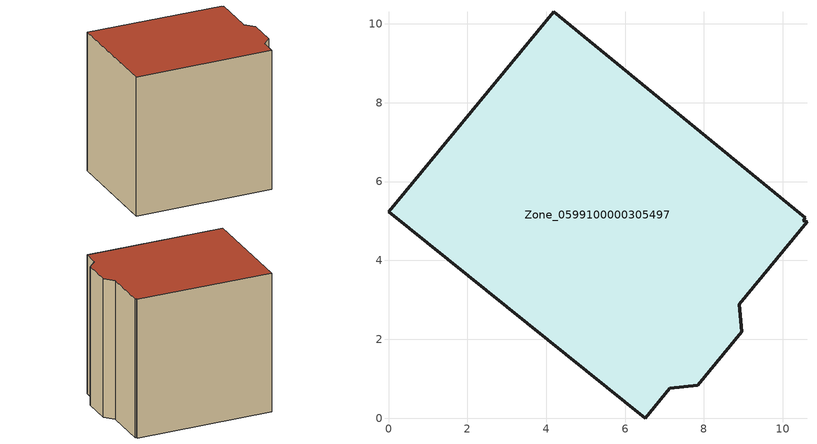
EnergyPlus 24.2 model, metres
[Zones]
Zone_0599100000305497
 floor ground (C_G): 8.89,2.89 8.96,2.19 7.84,0.83 7.14,0.76 6.51,0 0,5.23 4.19,10.3 10.57,5.08 10.52,5 10.61,4.98 z0
 wall outside (C_F): 7.14,0.76 7.84,0.83 8.96,2.19 8.89,2.89 10.61,4.98 10.52,5 10.57,5.08 4.19,10.3 0,5.23 6.51,0 7.14,0.76 z0:8.51
 roof outside (C_R): 10.57,5.08 4.19,10.3 0,5.23 6.51,0 7.14,0.76 7.84,0.83 8.96,2.19 8.89,2.89 10.61,4.98 10.52,5 z8.51
[BUILDING]
Pand.0599100000305497: North Axis=0; Terrain=City; Loads Convergence Tolerance Value=0.04; Temperature Convergence Tolerance Value=0.4; Solar Distribution=FullExterior; Maximum Number of Warmup Days=25; Minimum Number of Warmup Days=1
[Site:Location]
Rotterdam.The.Hague.AP_ZH_NLD Design_Conditions: Latitude=51.96; Longitude=4.45; Time Zone=1; Elevation=-4.5
[SITE:GROUNDTEMPERATURE:BUILDINGSURFACE]
18, 18, 18, 18, 18, 18, 18, 18, 18, 18, 18, 18
[MATERIAL] Thermal Absorptance=0.9; Solar Absorptance=0.7; Visible Absorptance=0.7
Name | Roughness | Thickness | Conductivity | Density | Specific Heat
G.TI.1946 | MediumSmooth | 0.15 | 1 | 540 | 1210
F.TI.1946 | Rough | 0.3 | 0.857143 | 1920 | 840
R.TI.1946 | MediumRough | 0.2 | 0.1 | 1500 | 1000
[CONSTRUCTION]
C_G: G.TI.1946
C_F: F.TI.1946
C_R: R.TI.1946
[ZONE]
Zone_0599100000305497: Type=1; Multiplier=1; Ceiling Height=Autocalculate; Volume=Autocalculate; Floor Area=autocalculate; Part of Total Floor Area=Yes
[ZONEINFILTRATION:DESIGNFLOWRATE]
Infil_Zone_0599100000305497: Zone or ZoneList or Space or SpaceList=Zone_0599100000305497; Schedule=AlwaysOn; Design Flow Rate Calculation Method=Flow/Area; Flow Rate per Floor Area=0.003; Constant Term Coefficient=1; Temperature Term Coefficient=0; Velocity Term Coefficient=0; Velocity Squared Term Coefficient=0
[HVACTEMPLATE:ZONE:IDEALLOADSAIRSYSTEM]
Zone_0599100000305497: Maximum Heating Supply Air Temperature=50; Minimum Cooling Supply Air Temperature=13; Maximum Heating Supply Air Humidity Ratio=0.0156; Minimum Cooling Supply Air Humidity Ratio=0.0077; Heating Limit=NoLimit; Cooling Limit=NoLimit; Dehumidification Control Type=ConstantSensibleHeatRatio; Cooling Sensible Heat Ratio=0.7; Dehumidification Setpoint=60; Humidification Control Type=None; Humidification Setpoint=30; Outdoor Air Method=None; Outdoor Air Flow Rate per Person=0.00944; Outdoor Air Flow Rate per Zone Floor Area=0; Outdoor Air Flow Rate per Zone=0; Demand Controlled Ventilation Type=None; Outdoor Air Economizer Type=NoEconomizer; Heat Recovery Type=None; Sensible Heat Recovery Effectiveness=0.7; Latent Heat Recovery Effectiveness=0.65
[ZONECONTROL:THERMOSTAT]
ThermostatControl_Zone_0599100000305497: Zone or ZoneList=Zone_0599100000305497; Control Type Schedule=DualSetpointControlType; Control 1=Thermostat_Zone_0599100000305497; Temperature Difference Between Cutout And Setpoint=0
[THERMOSTATSETPOINT:DUALSETPOINT]
Thermostat_Zone_0599100000305497: Heating Setpoint Temperature Schedule=HeatingSetpoint_Zone_0599100000305497; Cooling Setpoint Temperature Schedule=CoolingSetpoint_Zone_0599100000305497
[SCHEDULE:COMPACT]
HeatingSetpoint_Zone_0599100000305497: Through: 12/31, For: AllDays, Until: 24:00, 21
CoolingSetpoint_Zone_0599100000305497: Through: 12/31, For: AllDays, Until: 24:00, 24
DualSetpointControlType: Through: 12/31, For: AllDays, Until: 24:00, 4
AlwaysOn: Through: 12/31, For: AllDays, Until: 24:00, 1
